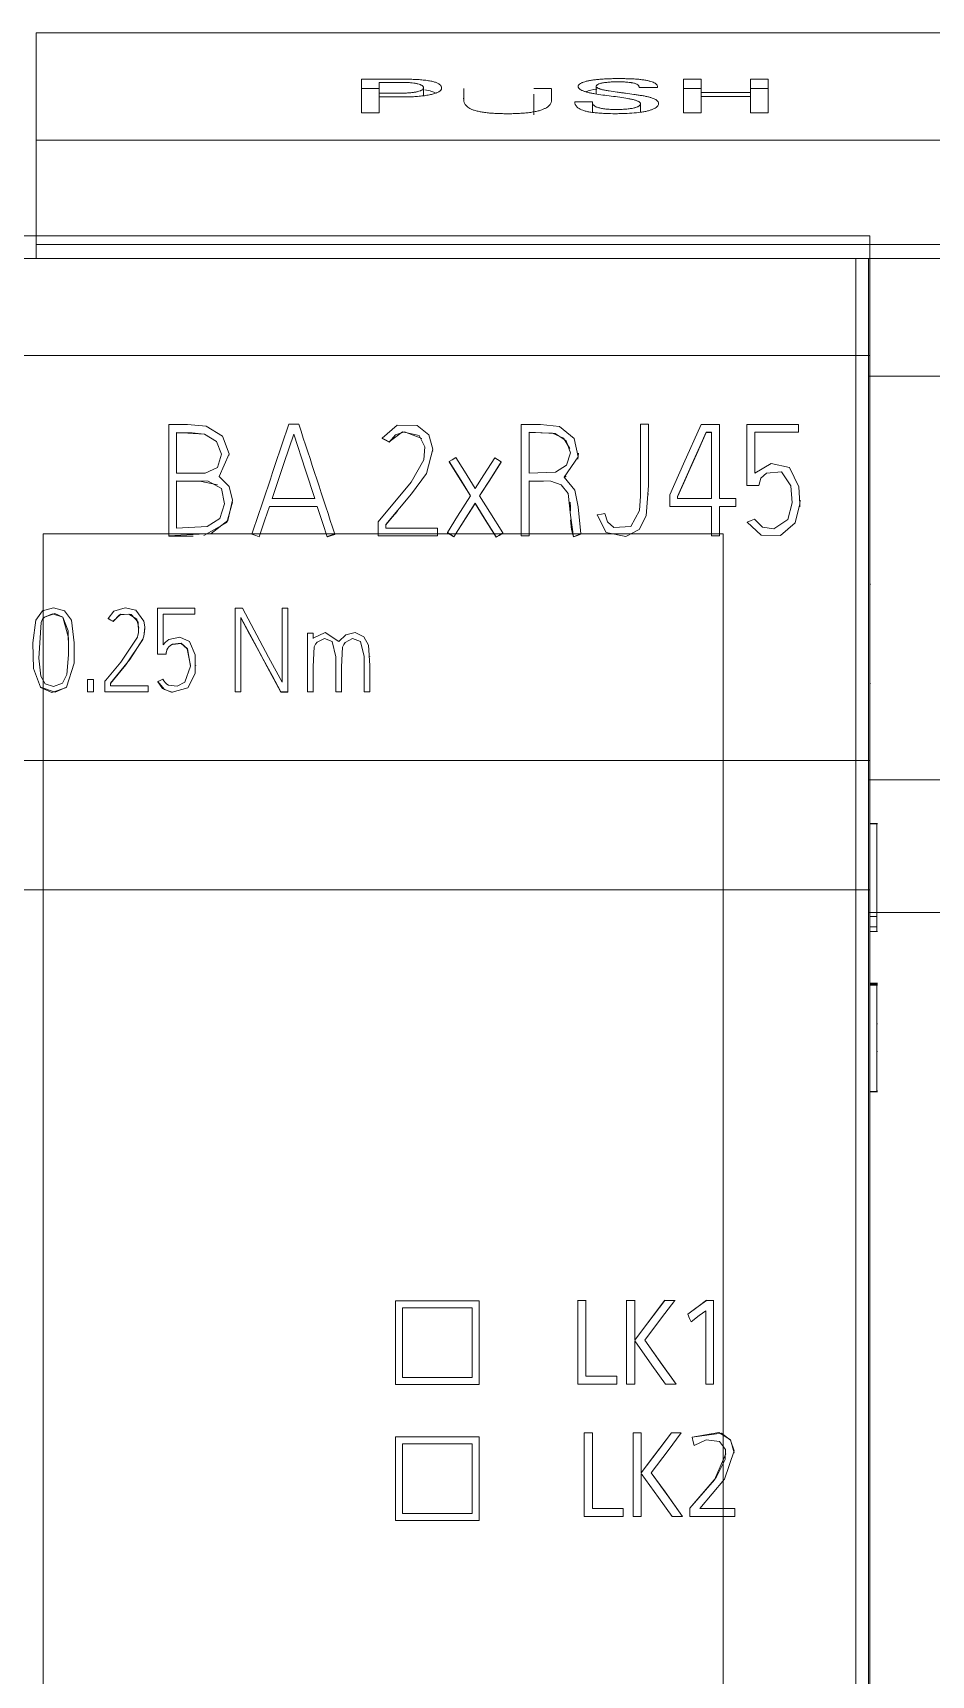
# Model space of a CAD drawing. Header units: millimetres. Extents: x 6750 to 121550, y -28210 to 66060.
# Drawn here: x 16064.93 to 16076.48, y 16175.89 to 16197.01 of the extents above; entities that cross this region are included whole.
import ezdxf

# ---------------------------------------------------------------- set-up
doc = ezdxf.new("R2010")
doc.units = ezdxf.units.MM
doc.layers.add('1', color=7, linetype='Continuous')

# ---------------------------------------------------------------- blocks, each defined once
blk = doc.blocks.new('5')
at = {"layer": '1', "color": 7, "linetype": 'Continuous', "lineweight": 13}
for p, q in [((40046.655, 18166.121), (40046.655, 18167.658)), ((40061.655, 18167.658), (40046.655, 18167.658)), ((40051.318, 18166.995), (40051.318, 18166.51)), ((40051.572, 18166.793), (40051.572, 18166.947)), ((40052.206, 18166.756), (40052.206, 18166.872)), ((40054.043, 18166.862), (40053.788, 18166.862)), ((40054.684, 18166.893), (40054.684, 18166.783)), ((40055.298, 18166.875), (40055.298, 18166.878)), ((40055.298, 18166.875), (40055.564, 18166.875)), ((40055.935, 18166.995), (40055.935, 18166.51)), ((40056.189, 18166.995), (40055.935, 18166.995)), ((40056.189, 18166.862), (40055.935, 18166.862)), ((40056.189, 18166.801), (40056.189, 18166.995)), ((40056.895, 18166.995), (40056.895, 18166.801)), ((40057.149, 18166.995), (40056.895, 18166.995)), ((40057.149, 18166.862), (40056.895, 18166.862)), ((40057.149, 18166.51), (40057.149, 18166.995)), ((40051.572, 18166.793), (40051.572, 18166.739)), ((40051.572, 18166.51), (40051.572, 18166.739)), ((40052.784, 18166.717), (40052.784, 18166.794)), ((40053.788, 18166.484), (40053.788, 18166.713)), ((40054.632, 18166.668), (40054.377, 18166.668)), ((40054.631, 18166.661), (40054.631, 18166.518)), ((40055.319, 18166.521), (40055.319, 18166.642)), ((40056.189, 18166.801), (40056.189, 18166.747)), ((40056.895, 18166.801), (40056.189, 18166.801)), ((40056.189, 18166.51), (40056.189, 18166.747)), ((40056.189, 18166.747), (40056.895, 18166.747)), ((40056.895, 18166.801), (40056.895, 18166.747)), ((40056.895, 18166.747), (40056.895, 18166.51)), ((40051.318, 18166.51), (40051.572, 18166.51)), ((40055.935, 18166.51), (40056.189, 18166.51)), ((40056.895, 18166.51), (40057.149, 18166.51)), ((40046.655, 18164.621), (40046.655, 18166.121)), ((40046.655, 18166.121), (40061.655, 18166.121)), ((40046.655, 18164.421), (40046.655, 18164.621)), ((40046.655, 18164.621), (40061.655, 18164.621)), ((40058.405, 18164.421), (40038.405, 18164.421)), ((40058.585, 18164.421), (40058.405, 18164.421)), ((40058.405, 18164.421), (40058.405, 18094.919)), ((40058.585, 18162.735), (40058.585, 18164.421)), ((40058.585, 18164.421), (40078.555, 18164.421)), ((40058.585, 18156.944), (40058.585, 18162.735)), ((40058.585, 18162.735), (40078.555, 18162.735)), ((40046.755, 18160.471), (40046.755, 18160.471)), ((40056.505, 18160.471), (40046.755, 18160.471)), ((40046.755, 18160.471), (40046.755, 18127.921)), ((40056.505, 18160.471), (40046.755, 18160.471)), ((40056.505, 18160.471), (40056.505, 18160.471)), ((40056.505, 18127.921), (40056.505, 18160.471)), ((40058.585, 18155.043), (40058.585, 18156.944)), ((40058.585, 18156.944), (40078.555, 18156.944)), ((40058.585, 18100.104), (40058.585, 18155.043)), ((40058.585, 18155.043), (40078.555, 18155.043))]:
    blk.add_line(p, q, dxfattribs=at)
for points, knots in [([(40051.572, 18166.739), (40051.629, 18166.739), (40051.686, 18166.739), (40051.771, 18166.739), (40051.799, 18166.739), (40051.842, 18166.739), (40051.856, 18166.739), (40051.884, 18166.739), (40051.898, 18166.739), (40051.927, 18166.739), (40051.941, 18166.739), (40051.969, 18166.74), (40051.997, 18166.74), (40052.026, 18166.741), (40052.054, 18166.742), (40052.068, 18166.743), (40052.109, 18166.746), (40052.136, 18166.748), (40052.176, 18166.752), (40052.188, 18166.754), (40052.214, 18166.757), (40052.226, 18166.758), (40052.263, 18166.764), (40052.285, 18166.768), (40052.317, 18166.775), (40052.327, 18166.777), (40052.346, 18166.783), (40052.356, 18166.785), (40052.381, 18166.793), (40052.396, 18166.799), (40052.415, 18166.808), (40052.42, 18166.811), (40052.431, 18166.818), (40052.435, 18166.821), (40052.448, 18166.83), (40052.454, 18166.837), (40052.46, 18166.847), (40052.462, 18166.85), (40052.465, 18166.856), (40052.465, 18166.86), (40052.467, 18166.869), (40052.466, 18166.876), (40052.463, 18166.889), (40052.46, 18166.895), (40052.451, 18166.907), (40052.446, 18166.914), (40052.434, 18166.923), (40052.43, 18166.926), (40052.42, 18166.932), (40052.415, 18166.934), (40052.397, 18166.943), (40052.382, 18166.948), (40052.358, 18166.956), (40052.349, 18166.958), (40052.33, 18166.963), (40052.32, 18166.965), (40052.288, 18166.971), (40052.265, 18166.975), (40052.216, 18166.981), (40052.19, 18166.984), (40052.137, 18166.988), (40052.109, 18166.99), (40052.053, 18166.992), (40052.025, 18166.993), (40051.94, 18166.995), (40051.884, 18166.995), (40051.799, 18166.995), (40051.771, 18166.995), (40051.714, 18166.995), (40051.686, 18166.995), (40051.601, 18166.995), (40051.544, 18166.995), (40051.431, 18166.995), (40051.374, 18166.995), (40051.318, 18166.995)], [0, 0, 0, 0, 0.0625, 0.0625, 0.09375, 0.09375, 0.109375, 0.109375, 0.125, 0.125, 0.140625, 0.140625, 0.15625, 0.171875, 0.171875, 0.1875, 0.1875, 0.21875, 0.21875, 0.234375, 0.234375, 0.25, 0.25, 0.28125, 0.28125, 0.296875, 0.296875, 0.3125, 0.3125, 0.34375, 0.34375, 0.359375, 0.359375, 0.375, 0.375, 0.40625, 0.40625, 0.421875, 0.421875, 0.4375, 0.4375, 0.46875, 0.46875, 0.5, 0.5, 0.53125, 0.53125, 0.546875, 0.546875, 0.5625, 0.5625, 0.59375, 0.59375, 0.609375, 0.609375, 0.625, 0.625, 0.65625, 0.65625, 0.6875, 0.6875, 0.71875, 0.71875, 0.75, 0.75, 0.8125, 0.8125, 0.84375, 0.84375, 0.875, 0.875, 0.9375, 0.9375, 1, 1, 1, 1]), ([(40051.572, 18166.862), (40051.563, 18166.862), (40051.478, 18166.862), (40051.394, 18166.862), (40051.318, 18166.862)], [0, 0, 0, 0, 0.107306, 1, 1, 1, 1]), ([(40051.572, 18166.947), (40051.608, 18166.947), (40051.66, 18166.947), (40051.713, 18166.947), (40051.749, 18166.947), (40051.766, 18166.947), (40051.802, 18166.947), (40051.819, 18166.947), (40051.855, 18166.947), (40051.872, 18166.947), (40051.907, 18166.948), (40051.925, 18166.948), (40051.952, 18166.947), (40051.96, 18166.947), (40051.978, 18166.946), (40051.986, 18166.946), (40052.003, 18166.945), (40052.012, 18166.944), (40052.028, 18166.943), (40052.036, 18166.942), (40052.06, 18166.94), (40052.074, 18166.937), (40052.095, 18166.934), (40052.102, 18166.933), (40052.114, 18166.93), (40052.12, 18166.929), (40052.138, 18166.924), (40052.148, 18166.921), (40052.162, 18166.916), (40052.166, 18166.914), (40052.173, 18166.911), (40052.177, 18166.909), (40052.186, 18166.904), (40052.191, 18166.9), (40052.197, 18166.894), (40052.199, 18166.892), (40052.201, 18166.888), (40052.205, 18166.882), (40052.207, 18166.872), (40052.205, 18166.864), (40052.202, 18166.856), (40052.199, 18166.852), (40052.191, 18166.844), (40052.187, 18166.841), (40052.177, 18166.835), (40052.173, 18166.833), (40052.165, 18166.829), (40052.161, 18166.827), (40052.147, 18166.822), (40052.137, 18166.819), (40052.118, 18166.814), (40052.112, 18166.813), (40052.099, 18166.81), (40052.085, 18166.808), (40052.07, 18166.806), (40052.055, 18166.803), (40052.047, 18166.802), (40052.023, 18166.8), (40052.007, 18166.798), (40051.982, 18166.796), (40051.973, 18166.796), (40051.956, 18166.795), (40051.947, 18166.795), (40051.921, 18166.794), (40051.904, 18166.793), (40051.851, 18166.793), (40051.817, 18166.793), (40051.747, 18166.793), (40051.712, 18166.793), (40051.642, 18166.793), (40051.607, 18166.793), (40051.572, 18166.793)], [0, 0, 0, 0, 0.0625, 0.09375, 0.09375, 0.125, 0.125, 0.15625, 0.15625, 0.1875, 0.1875, 0.21875, 0.21875, 0.234375, 0.234375, 0.25, 0.25, 0.265625, 0.265625, 0.28125, 0.28125, 0.3125, 0.3125, 0.328125, 0.328125, 0.34375, 0.34375, 0.375, 0.375, 0.390625, 0.390625, 0.40625, 0.40625, 0.4375, 0.4375, 0.453125, 0.453125, 0.46875, 0.5, 0.53125, 0.53125, 0.5625, 0.5625, 0.59375, 0.59375, 0.609375, 0.609375, 0.625, 0.625, 0.65625, 0.65625, 0.671875, 0.671875, 0.6875, 0.703125, 0.703125, 0.71875, 0.71875, 0.75, 0.75, 0.765625, 0.765625, 0.78125, 0.78125, 0.8125, 0.8125, 0.875, 0.875, 0.9375, 0.9375, 1, 1, 1, 1]), ([(40052.386, 18166.793), (40052.368, 18166.802), (40052.322, 18166.821), (40052.261, 18166.835), (40052.224, 18166.841)], [0, 0, 0, 0, 0.45179, 1, 1, 1, 1]), ([(40052.782, 18166.723), (40052.782, 18166.721), (40052.782, 18166.719), (40052.782, 18166.704), (40052.783, 18166.692), (40052.789, 18166.666), (40052.793, 18166.653), (40052.803, 18166.634), (40052.808, 18166.627), (40052.818, 18166.614), (40052.824, 18166.608), (40052.839, 18166.595), (40052.847, 18166.589), (40052.867, 18166.577), (40052.878, 18166.571), (40052.904, 18166.559), (40052.919, 18166.553), (40052.943, 18166.546), (40052.952, 18166.543), (40052.969, 18166.538), (40052.979, 18166.536), (40053.008, 18166.529), (40053.028, 18166.525), (40053.061, 18166.52), (40053.072, 18166.519), (40053.095, 18166.516), (40053.107, 18166.514), (40053.142, 18166.51), (40053.166, 18166.508), (40053.215, 18166.505), (40053.239, 18166.503), (40053.277, 18166.502), (40053.289, 18166.501), (40053.314, 18166.5), (40053.327, 18166.5), (40053.365, 18166.499), (40053.415, 18166.499), (40053.465, 18166.499), (40053.515, 18166.501), (40053.539, 18166.502), (40053.577, 18166.503), (40053.589, 18166.504), (40053.614, 18166.505), (40053.626, 18166.506), (40053.663, 18166.509), (40053.686, 18166.511), (40053.733, 18166.516), (40053.755, 18166.52), (40053.798, 18166.527), (40053.818, 18166.531), (40053.856, 18166.54), (40053.873, 18166.545), (40053.897, 18166.553), (40053.905, 18166.556), (40053.919, 18166.561), (40053.94, 18166.57), (40053.958, 18166.579), (40053.973, 18166.588), (40053.978, 18166.591), (40053.987, 18166.597), (40053.991, 18166.601), (40054.01, 18166.616), (40054.02, 18166.629), (40054.034, 18166.655), (40054.037, 18166.668), (40054.042, 18166.693), (40054.043, 18166.706), (40054.043, 18166.725), (40054.043, 18166.731), (40054.042, 18166.743), (40054.042, 18166.762), (40054.042, 18166.78), (40054.043, 18166.814), (40054.043, 18166.836), (40054.043, 18166.858)], [0, 0, 0, 0, 0.00789, 0.00789, 0.057825, 0.057825, 0.10776, 0.10776, 0.132727, 0.132727, 0.157695, 0.157695, 0.182663, 0.182663, 0.20763, 0.20763, 0.232598, 0.232598, 0.245081, 0.245081, 0.257565, 0.257565, 0.282533, 0.282533, 0.295016, 0.295016, 0.3075, 0.3075, 0.332468, 0.332468, 0.357435, 0.357435, 0.369919, 0.369919, 0.382403, 0.382403, 0.40737, 0.432338, 0.432338, 0.457306, 0.457306, 0.469789, 0.469789, 0.482273, 0.482273, 0.507241, 0.507241, 0.532208, 0.532208, 0.557176, 0.557176, 0.582143, 0.582143, 0.594627, 0.594627, 0.607111, 0.632078, 0.632078, 0.644562, 0.644562, 0.657046, 0.657046, 0.706981, 0.706981, 0.756916, 0.756916, 0.806851, 0.806851, 0.831819, 0.831819, 0.856786, 0.906721, 0.906721, 1, 1, 1, 1]), ([(40052.784, 18166.862), (40052.784, 18166.821), (40052.784, 18166.762), (40052.784, 18166.702), (40052.784, 18166.684)], [0, 0, 0, 0, 0.683112, 1, 1, 1, 1]), ([(40054.377, 18166.668), (40054.376, 18166.656), (40054.378, 18166.644), (40054.386, 18166.627), (40054.389, 18166.621), (40054.396, 18166.609), (40054.401, 18166.603), (40054.409, 18166.594), (40054.412, 18166.591), (40054.419, 18166.586), (40054.423, 18166.583), (40054.435, 18166.574), (40054.444, 18166.569), (40054.466, 18166.558), (40054.479, 18166.553), (40054.506, 18166.543), (40054.521, 18166.538), (40054.547, 18166.532), (40054.555, 18166.53), (40054.573, 18166.526), (40054.583, 18166.524), (40054.612, 18166.519), (40054.633, 18166.517), (40054.664, 18166.513), (40054.675, 18166.512), (40054.696, 18166.51), (40054.707, 18166.509), (40054.741, 18166.506), (40054.763, 18166.505), (40054.83, 18166.501), (40054.875, 18166.5), (40054.944, 18166.499), (40054.967, 18166.499), (40055.013, 18166.5), (40055.035, 18166.5), (40055.104, 18166.502), (40055.149, 18166.504), (40055.238, 18166.51), (40055.281, 18166.514), (40055.342, 18166.523), (40055.362, 18166.526), (40055.399, 18166.533), (40055.416, 18166.537), (40055.449, 18166.546), (40055.464, 18166.551), (40055.491, 18166.561), (40055.503, 18166.566), (40055.525, 18166.577), (40055.534, 18166.582), (40055.546, 18166.591), (40055.549, 18166.594), (40055.556, 18166.599), (40055.559, 18166.602), (40055.566, 18166.611), (40055.57, 18166.617), (40055.575, 18166.629), (40055.577, 18166.635), (40055.578, 18166.644), (40055.578, 18166.647), (40055.578, 18166.652), (40055.577, 18166.655), (40055.575, 18166.664), (40055.572, 18166.67), (40055.562, 18166.681), (40055.556, 18166.687), (40055.541, 18166.698), (40055.532, 18166.703), (40055.511, 18166.713), (40055.5, 18166.718), (40055.481, 18166.725), (40055.474, 18166.727), (40055.46, 18166.732), (40055.453, 18166.734), (40055.43, 18166.741), (40055.414, 18166.744), (40055.379, 18166.752), (40055.361, 18166.755), (40055.323, 18166.761), (40055.303, 18166.764), (40055.264, 18166.77), (40055.244, 18166.773), (40055.185, 18166.781), (40055.125, 18166.79), (40055.065, 18166.798), (40055.025, 18166.803), (40055.005, 18166.806), (40054.945, 18166.814), (40054.906, 18166.819), (40054.849, 18166.828), (40054.831, 18166.832), (40054.796, 18166.838), (40054.779, 18166.842), (40054.756, 18166.848), (40054.749, 18166.85), (40054.735, 18166.854), (40054.729, 18166.857), (40054.718, 18166.861), (40054.712, 18166.864), (40054.703, 18166.868), (40054.7, 18166.871), (40054.69, 18166.879), (40054.686, 18166.884), (40054.684, 18166.891), (40054.684, 18166.894), (40054.685, 18166.899), (40054.686, 18166.902), (40054.69, 18166.907), (40054.692, 18166.909), (40054.698, 18166.914), (40054.702, 18166.917), (40054.714, 18166.924), (40054.725, 18166.928), (40054.753, 18166.937), (40054.77, 18166.94), (40054.797, 18166.945), (40054.807, 18166.946), (40054.828, 18166.948), (40054.838, 18166.95), (40054.86, 18166.951), (40054.871, 18166.952), (40054.893, 18166.954), (40054.904, 18166.954), (40054.938, 18166.955), (40054.961, 18166.956), (40054.996, 18166.956), (40055.007, 18166.956), (40055.031, 18166.956), (40055.042, 18166.955), (40055.076, 18166.954), (40055.099, 18166.954), (40055.132, 18166.951), (40055.143, 18166.95), (40055.164, 18166.948), (40055.173, 18166.947), (40055.188, 18166.944), (40055.193, 18166.944), (40055.202, 18166.942), (40055.206, 18166.941), (40055.219, 18166.939), (40055.227, 18166.937), (40055.241, 18166.933), (40055.247, 18166.931), (40055.258, 18166.926), (40055.263, 18166.924), (40055.275, 18166.917), (40055.281, 18166.912), (40055.291, 18166.901), (40055.294, 18166.896), (40055.298, 18166.886), (40055.299, 18166.881), (40055.298, 18166.875)], [0, 0, 0, 0, 0.03125, 0.03125, 0.046875, 0.046875, 0.0625, 0.0625, 0.070313, 0.070313, 0.078125, 0.078125, 0.09375, 0.09375, 0.109375, 0.109375, 0.125, 0.125, 0.132813, 0.132813, 0.140625, 0.140625, 0.15625, 0.15625, 0.164063, 0.164063, 0.171875, 0.171875, 0.1875, 0.1875, 0.21875, 0.21875, 0.234375, 0.234375, 0.25, 0.25, 0.28125, 0.28125, 0.3125, 0.3125, 0.328125, 0.328125, 0.34375, 0.34375, 0.359375, 0.359375, 0.375, 0.375, 0.390625, 0.390625, 0.398437, 0.398437, 0.40625, 0.40625, 0.421875, 0.421875, 0.4375, 0.4375, 0.445312, 0.445312, 0.453125, 0.453125, 0.46875, 0.46875, 0.484375, 0.484375, 0.5, 0.5, 0.515625, 0.515625, 0.523438, 0.523438, 0.53125, 0.53125, 0.546875, 0.546875, 0.5625, 0.5625, 0.578125, 0.578125, 0.59375, 0.59375, 0.625, 0.640625, 0.640625, 0.65625, 0.65625, 0.6875, 0.6875, 0.703125, 0.703125, 0.71875, 0.71875, 0.726563, 0.726563, 0.734375, 0.734375, 0.742188, 0.742188, 0.75, 0.75, 0.765625, 0.765625, 0.773438, 0.773438, 0.78125, 0.78125, 0.789063, 0.789063, 0.796875, 0.796875, 0.8125, 0.8125, 0.828125, 0.828125, 0.835938, 0.835938, 0.84375, 0.84375, 0.851563, 0.851563, 0.859375, 0.859375, 0.875, 0.875, 0.882813, 0.882813, 0.890625, 0.890625, 0.90625, 0.90625, 0.914063, 0.914063, 0.921875, 0.921875, 0.925781, 0.925781, 0.929688, 0.929688, 0.9375, 0.9375, 0.945313, 0.945313, 0.953125, 0.953125, 0.96875, 0.96875, 0.984375, 0.984375, 1, 1, 1, 1]), ([(40055.564, 18166.875), (40055.565, 18166.886), (40055.562, 18166.896), (40055.553, 18166.911), (40055.549, 18166.916), (40055.539, 18166.926), (40055.533, 18166.931), (40055.519, 18166.941), (40055.51, 18166.945), (40055.49, 18166.954), (40055.478, 18166.958), (40055.458, 18166.964), (40055.45, 18166.966), (40055.435, 18166.97), (40055.427, 18166.972), (40055.403, 18166.977), (40055.386, 18166.98), (40055.357, 18166.985), (40055.348, 18166.986), (40055.328, 18166.988), (40055.318, 18166.99), (40055.287, 18166.993), (40055.266, 18166.995), (40055.222, 18166.998), (40055.199, 18166.999), (40055.154, 18167.001), (40055.131, 18167.001), (40055.086, 18167.002), (40055.063, 18167.003), (40055.017, 18167.003), (40054.994, 18167.003), (40054.959, 18167.003), (40054.948, 18167.003), (40054.925, 18167.002), (40054.891, 18167.001), (40054.857, 18167), (40054.812, 18166.998), (40054.79, 18166.997), (40054.747, 18166.994), (40054.725, 18166.992), (40054.684, 18166.988), (40054.664, 18166.985), (40054.625, 18166.98), (40054.607, 18166.977), (40054.571, 18166.971), (40054.555, 18166.967), (40054.525, 18166.96), (40054.506, 18166.954), (40054.489, 18166.947), (40054.478, 18166.943), (40054.473, 18166.941), (40054.46, 18166.934), (40054.452, 18166.929), (40054.439, 18166.919), (40054.434, 18166.914), (40054.428, 18166.907), (40054.427, 18166.904), (40054.424, 18166.899), (40054.423, 18166.896), (40054.421, 18166.884), (40054.424, 18166.873), (40054.438, 18166.858), (40054.444, 18166.853), (40054.459, 18166.843), (40054.468, 18166.838), (40054.484, 18166.831), (40054.489, 18166.828), (40054.501, 18166.824), (40054.507, 18166.821), (40054.527, 18166.815), (40054.542, 18166.81), (40054.573, 18166.802), (40054.59, 18166.799), (40054.616, 18166.793), (40054.625, 18166.791), (40054.643, 18166.788), (40054.689, 18166.78), (40054.737, 18166.772), (40054.857, 18166.756), (40054.941, 18166.747), (40055.06, 18166.73), (40055.099, 18166.724), (40055.154, 18166.714), (40055.172, 18166.71), (40055.206, 18166.703), (40055.222, 18166.699), (40055.251, 18166.69), (40055.265, 18166.686), (40055.283, 18166.678), (40055.289, 18166.676), (40055.298, 18166.67), (40055.302, 18166.668), (40055.309, 18166.662), (40055.312, 18166.659), (40055.316, 18166.653), (40055.317, 18166.65), (40055.319, 18166.641), (40055.318, 18166.636), (40055.312, 18166.624), (40055.306, 18166.618), (40055.295, 18166.609), (40055.291, 18166.606), (40055.281, 18166.601), (40055.276, 18166.598), (40055.264, 18166.593), (40055.258, 18166.591), (40055.247, 18166.587), (40055.243, 18166.586), (40055.235, 18166.584), (40055.231, 18166.582), (40055.21, 18166.577), (40055.191, 18166.574), (40055.161, 18166.57), (40055.15, 18166.568), (40055.128, 18166.566), (40055.118, 18166.565), (40055.085, 18166.563), (40055.062, 18166.561), (40055.028, 18166.56), (40055.017, 18166.559), (40054.994, 18166.559), (40054.983, 18166.559), (40054.948, 18166.559), (40054.926, 18166.559), (40054.892, 18166.56), (40054.88, 18166.561), (40054.858, 18166.563), (40054.847, 18166.563), (40054.815, 18166.567), (40054.794, 18166.569), (40054.755, 18166.576), (40054.737, 18166.58), (40054.713, 18166.586), (40054.705, 18166.588), (40054.691, 18166.593), (40054.684, 18166.596), (40054.667, 18166.604), (40054.658, 18166.609), (40054.648, 18166.618), (40054.645, 18166.621), (40054.64, 18166.626), (40054.639, 18166.629), (40054.634, 18166.638), (40054.633, 18166.644), (40054.631, 18166.656), (40054.631, 18166.662), (40054.632, 18166.668)], [0, 0, 0, 0, 0.03125, 0.03125, 0.046875, 0.046875, 0.0625, 0.0625, 0.078125, 0.078125, 0.09375, 0.09375, 0.101563, 0.101563, 0.109375, 0.109375, 0.125, 0.125, 0.132813, 0.132813, 0.140625, 0.140625, 0.15625, 0.15625, 0.171875, 0.171875, 0.1875, 0.1875, 0.203125, 0.203125, 0.21875, 0.21875, 0.226563, 0.226563, 0.234375, 0.25, 0.25, 0.265625, 0.265625, 0.28125, 0.28125, 0.296875, 0.296875, 0.3125, 0.3125, 0.328125, 0.328125, 0.34375, 0.351563, 0.351563, 0.359375, 0.359375, 0.375, 0.375, 0.390625, 0.390625, 0.398438, 0.398438, 0.40625, 0.40625, 0.4375, 0.4375, 0.453125, 0.453125, 0.46875, 0.46875, 0.476563, 0.476563, 0.484375, 0.484375, 0.5, 0.5, 0.515625, 0.515625, 0.523438, 0.523438, 0.53125, 0.5625, 0.5625, 0.625, 0.625, 0.65625, 0.65625, 0.671875, 0.671875, 0.6875, 0.6875, 0.703125, 0.703125, 0.710938, 0.710938, 0.71875, 0.71875, 0.726563, 0.726563, 0.734375, 0.734375, 0.75, 0.75, 0.765625, 0.765625, 0.773438, 0.773438, 0.78125, 0.78125, 0.789063, 0.789063, 0.792969, 0.792969, 0.796875, 0.796875, 0.8125, 0.8125, 0.820313, 0.820313, 0.828125, 0.828125, 0.84375, 0.84375, 0.851563, 0.851563, 0.859375, 0.859375, 0.875, 0.875, 0.882813, 0.882813, 0.890625, 0.890625, 0.90625, 0.90625, 0.921875, 0.921875, 0.929688, 0.929688, 0.9375, 0.9375, 0.953125, 0.953125, 0.960938, 0.960938, 0.96875, 0.96875, 0.984375, 0.984375, 1, 1, 1, 1]), ([(40053.788, 18166.777), (40053.788, 18166.772), (40053.788, 18166.768), (40053.788, 18166.753), (40053.788, 18166.742), (40053.788, 18166.726), (40053.788, 18166.72), (40053.788, 18166.714)], [0, 0, 0, 0, 0.222775, 0.222775, 0.72004, 0.72004, 1, 1, 1, 1])]:
    blk.add_open_spline(points, degree=3, knots=knots, dxfattribs=at)
blk.add_open_spline([(40054.693, 18166.853), (40054.632, 18166.843), (40054.576, 18166.831), (40054.534, 18166.814)], degree=3, dxfattribs=at)
blk = doc.blocks.new('6')
at = {"layer": '1', "color": 7, "linetype": 'Continuous', "lineweight": 13}
for p, q in [((40010.309, 18172.481), (39990.309, 18172.481)), ((40010.309, 18172.481), (40010.309, 18170.765)), ((40010.309, 18170.765), (39990.309, 18170.765)), ((40010.309, 18170.765), (40010.309, 18164.953)), ((40000.257, 18168.175), (40000.257, 18169.772)), ((40000.37, 18169.659), (40000.37, 18169.073)), ((40002.121, 18169.776), (40001.979, 18169.776)), ((40005.31, 18168.175), (40005.31, 18169.774)), ((40005.423, 18169.661), (40005.423, 18169.076)), ((40007.023, 18169.779), (40007.136, 18169.779)), ((40007.136, 18169.779), (40007.136, 18169.775)), ((40008.153, 18169.774), (40007.889, 18169.774)), ((40007.962, 18169.663), (40008.04, 18169.663)), ((40007.962, 18169.663), (40007.962, 18169.659)), ((40008.04, 18169.659), (40007.962, 18169.659)), ((40008.04, 18169.663), (40008.04, 18168.71)), ((40008.153, 18168.71), (40008.153, 18169.774)), ((40008.548, 18168.896), (40008.548, 18169.774)), ((40008.548, 18169.774), (40009.287, 18169.774)), ((40008.659, 18169.663), (40008.659, 18169.073)), ((40009.287, 18169.663), (40008.659, 18169.663)), ((40009.287, 18169.774), (40009.287, 18169.663)), ((40003.319, 18169.577), (40003.319, 18169.573)), ((40003.419, 18169.526), (40003.419, 18169.522)), ((40001.125, 18169.334), (40001.125, 18169.338)), ((40004.045, 18169.392), (40004.045, 18169.396)), ((40004.278, 18169.242), (40004.278, 18169.238)), ((40005.024, 18169.238), (40005.024, 18169.234)), ((40006.131, 18169.356), (40006.131, 18169.36)), ((40007.136, 18169.164), (40007.136, 18169.168)), ((40000.37, 18168.963), (40000.37, 18168.286)), ((40005.423, 18168.963), (40005.423, 18168.175)), ((40002.35, 18168.71), (40001.739, 18168.71)), ((40007.137, 18168.775), (40007.137, 18168.779)), ((40007.44, 18168.763), (40007.44, 18168.599)), ((40007.551, 18168.71), (40007.551, 18168.739)), ((40008.04, 18168.71), (40007.551, 18168.71)), ((40008.388, 18168.71), (40008.153, 18168.71)), ((40008.388, 18168.599), (40008.388, 18168.71)), ((40008.716, 18168.896), (40008.548, 18168.896)), ((40001.169, 18168.66), (40001.169, 18168.664)), ((40001.702, 18168.597), (40002.387, 18168.597)), ((40004.649, 18168.646), (40004.649, 18168.642)), ((40006.129, 18168.528), (40006.129, 18168.532)), ((40006.4, 18168.479), (40006.4, 18168.475)), ((40007.44, 18168.599), (40008.04, 18168.599)), ((40008.04, 18168.599), (40008.04, 18168.175)), ((40008.153, 18168.599), (40008.388, 18168.599)), ((40008.153, 18168.175), (40008.153, 18168.599)), ((40009.309, 18168.685), (40009.309, 18168.689)), ((40003.26, 18168.175), (40003.26, 18168.379)), ((40003.371, 18168.34), (40003.371, 18168.286)), ((40003.371, 18168.286), (40004.112, 18168.286)), ((40004.112, 18168.286), (40004.112, 18168.175)), ((40004.252, 18168.224), (40004.252, 18168.22)), ((40006.016, 18168.408), (40006.016, 18168.404)), ((40008.552, 18168.371), (40008.552, 18168.367)), ((40000.257, 18168.175), (40000.257, 18168.172)), ((40002.529, 18168.164), (40002.529, 18168.161)), ((40002.638, 18168.2), (40002.638, 18168.196)), ((40004.112, 18168.175), (40003.26, 18168.175)), ((40004.347, 18168.164), (40004.347, 18168.161)), ((40004.951, 18168.16), (40004.951, 18168.156)), ((40005.046, 18168.218), (40005.046, 18168.214)), ((40005.423, 18168.175), (40005.31, 18168.175)), ((40006.06, 18168.164), (40006.06, 18168.161)), ((40006.164, 18168.204), (40006.164, 18168.2)), ((40008.04, 18168.175), (40008.153, 18168.175)), ((40010.321, 18167.483), (40010.309, 18167.483)), ((40010.321, 18167.478), (40010.309, 18167.478)), ((40000.096, 18167.138), (40000.096, 18166.48)), ((40000.631, 18167.138), (40000.096, 18167.138)), ((40000.176, 18166.613), (40000.176, 18167.055)), ((40000.176, 18167.055), (40000.631, 18167.055)), ((40000.631, 18167.055), (40000.631, 18167.138)), ((40001.315, 18167.138), (40001.21, 18167.138)), ((40001.21, 18167.138), (40001.21, 18165.94)), ((40001.965, 18167.138), (40001.883, 18167.138)), ((40001.883, 18167.138), (40001.883, 18166.078)), ((40001.965, 18165.94), (40001.965, 18167.138)), ((39998.426, 18166.932), (39998.426, 18166.929)), ((39998.475, 18167.012), (39998.475, 18167.008)), ((39998.738, 18167.012), (39998.738, 18167.008)), ((39999.387, 18166.991), (39999.387, 18166.987)), ((39999.459, 18166.953), (39999.459, 18166.949)), ((39999.913, 18166.852), (39999.913, 18166.856)), ((40001.291, 18165.94), (40001.291, 18167.004)), ((39999.885, 18166.695), (39999.885, 18166.691)), ((39999.905, 18166.771), (39999.905, 18166.767)), ((40000.257, 18166.583), (40000.257, 18166.579)), ((40000.311, 18166.623), (40000.311, 18166.619)), ((40002.328, 18166.78), (40002.246, 18166.78)), ((40002.246, 18166.78), (40002.246, 18165.94)), ((40002.328, 18166.78), (40002.328, 18166.776)), ((40002.344, 18166.583), (40002.344, 18166.579)), ((40002.384, 18166.65), (40002.384, 18166.646)), ((40002.749, 18166.578), (40002.749, 18166.575)), ((40002.789, 18166.648), (40002.789, 18166.644)), ((39998.902, 18166.543), (39998.902, 18166.547)), ((40000.096, 18166.48), (40000.218, 18166.48)), ((40000.218, 18166.48), (40000.218, 18166.477)), ((40000.225, 18166.517), (40000.225, 18166.513)), ((40000.231, 18166.541), (40000.231, 18166.537)), ((39999.176, 18166.115), (39999.094, 18166.115)), ((39999.094, 18166.115), (39999.094, 18165.94)), ((39999.176, 18165.94), (39999.176, 18166.115)), ((40000.647, 18166.315), (40000.647, 18166.319)), ((39998.418, 18166.005), (39998.418, 18166.001)), ((39999.094, 18165.94), (39999.176, 18165.94)), ((39999.343, 18166.093), (39999.343, 18165.94)), ((39999.343, 18165.94), (39999.961, 18165.94)), ((39999.423, 18166.023), (39999.423, 18166.063)), ((39999.961, 18166.023), (39999.423, 18166.023)), ((39999.961, 18165.94), (39999.961, 18166.023)), ((40000.099, 18166.087), (40000.099, 18166.083)), ((40001.21, 18165.94), (40001.291, 18165.94)), ((40001.864, 18165.94), (40001.864, 18165.936)), ((40001.864, 18165.94), (40001.965, 18165.94)), ((40001.965, 18165.936), (40001.864, 18165.936)), ((40001.965, 18165.94), (40001.965, 18165.936)), ((40002.246, 18165.94), (40002.328, 18165.94)), ((40002.328, 18165.94), (40002.328, 18165.936)), ((40002.651, 18165.94), (40002.734, 18165.94)), ((40002.734, 18165.94), (40002.734, 18165.936)), ((40003.057, 18165.94), (40003.139, 18165.94)), ((40010.309, 18166.058), (40010.321, 18166.058)), ((40010.309, 18166.056), (40010.321, 18166.056)), ((40010.309, 18164.953), (39990.309, 18164.953)), ((40010.309, 18164.953), (40010.309, 18163.098)), ((40010.421, 18164.05), (40010.309, 18164.05)), ((40010.421, 18164.049), (40010.309, 18164.049)), ((40010.421, 18164.044), (40010.309, 18164.044)), ((40010.309, 18163.098), (39990.309, 18163.098)), ((40010.309, 18163.098), (40010.309, 18107.836)), ((40010.409, 18162.718), (40010.309, 18162.718)), ((40010.409, 18162.567), (40010.409, 18162.718)), ((40010.409, 18162.567), (40010.309, 18162.567)), ((40010.309, 18162.5), (40010.421, 18162.5)), ((40010.421, 18161.76), (40010.309, 18161.76)), ((40010.421, 18161.757), (40010.309, 18161.757)), ((40010.421, 18161.755), (40010.309, 18161.755)), ((40010.421, 18161.755), (40010.309, 18161.755)), ((40010.421, 18161.752), (40010.309, 18161.752)), ((40010.421, 18161.751), (40010.309, 18161.751)), ((40010.421, 18161.75), (40010.309, 18161.75)), ((40010.421, 18161.747), (40010.309, 18161.747)), ((40010.421, 18161.746), (40010.309, 18161.746)), ((40010.421, 18161.731), (40010.309, 18161.731)), ((40010.421, 18161.177), (40010.409, 18161.177)), ((40010.409, 18160.78), (40010.421, 18160.78)), ((40010.409, 18160.216), (40010.421, 18160.216)), ((40010.409, 18160.208), (40010.309, 18160.208)), ((40010.309, 18160.202), (40010.421, 18160.202)), ((40010.409, 18160.211), (40010.421, 18160.211)), ((40003.509, 18156.003), (40003.509, 18157.203)), ((40003.509, 18157.203), (40004.709, 18157.203)), ((40004.709, 18157.203), (40004.709, 18156.003)), ((40006.121, 18157.21), (40006.121, 18157.211)), ((40006.121, 18157.21), (40006.121, 18156.01)), ((40006.239, 18157.21), (40006.121, 18157.21)), ((40006.239, 18157.21), (40006.239, 18157.211)), ((40006.239, 18156.125), (40006.239, 18157.21)), ((40006.82, 18157.21), (40006.82, 18157.211)), ((40006.938, 18157.21), (40006.82, 18157.21)), ((40006.82, 18157.21), (40006.82, 18156.01)), ((40006.938, 18157.21), (40006.938, 18157.211)), ((40006.938, 18156.637), (40006.938, 18157.21)), ((40007.371, 18157.21), (40007.371, 18157.211)), ((40007.512, 18157.21), (40007.371, 18157.21)), ((40007.512, 18157.21), (40007.512, 18157.211)), ((40007.967, 18157.21), (40007.967, 18157.211)), ((40008.07, 18157.21), (40007.967, 18157.21)), ((40008.07, 18157.21), (40008.07, 18157.211)), ((40008.07, 18156.01), (40008.07, 18157.21)), ((40004.609, 18157.103), (40003.609, 18157.103)), ((40003.609, 18157.103), (40003.609, 18156.103)), ((40004.609, 18156.103), (40004.609, 18157.103)), ((40007.698, 18157.01), (40007.698, 18157.01)), ((40007.956, 18157.06), (40007.956, 18156.01)), ((40006.938, 18156.01), (40006.938, 18156.629)), ((40004.709, 18156.003), (40003.509, 18156.003)), ((40003.609, 18156.103), (40004.609, 18156.103)), ((40006.121, 18156.01), (40006.681, 18156.01)), ((40006.681, 18156.125), (40006.239, 18156.125)), ((40006.681, 18156.125), (40006.681, 18156.125)), ((40006.681, 18156.01), (40006.681, 18156.125)), ((40006.82, 18156.01), (40006.938, 18156.01)), ((40007.379, 18156.01), (40007.531, 18156.01)), ((40007.531, 18156.01), (40007.531, 18156.01)), ((40007.956, 18156.01), (40008.07, 18156.01)), ((40006.216, 18155.31), (40006.216, 18155.31)), ((40006.334, 18155.31), (40006.216, 18155.31)), ((40006.216, 18155.31), (40006.216, 18154.11)), ((40006.334, 18155.31), (40006.334, 18155.31)), ((40006.334, 18154.225), (40006.334, 18155.31)), ((40006.915, 18155.31), (40006.915, 18155.31)), ((40007.033, 18155.31), (40006.915, 18155.31)), ((40006.915, 18155.31), (40006.915, 18154.11)), ((40007.033, 18155.31), (40007.033, 18155.31)), ((40007.033, 18154.737), (40007.033, 18155.31)), ((40007.465, 18155.31), (40007.465, 18155.31)), ((40007.606, 18155.31), (40007.465, 18155.31)), ((40007.606, 18155.31), (40007.606, 18155.31)), ((40003.509, 18154.053), (40003.509, 18155.253)), ((40003.509, 18155.253), (40004.709, 18155.253)), ((40003.609, 18155.153), (40003.609, 18154.153)), ((40004.609, 18155.153), (40003.609, 18155.153)), ((40004.609, 18154.153), (40004.609, 18155.153)), ((40004.709, 18155.253), (40004.709, 18154.053)), ((40007.76, 18155.246), (40007.76, 18155.246)), ((40008.366, 18155.02), (40008.366, 18155.02)), ((40007.033, 18154.11), (40007.033, 18154.729)), ((40003.609, 18154.153), (40004.609, 18154.153)), ((40006.216, 18154.11), (40006.775, 18154.11)), ((40006.775, 18154.225), (40006.334, 18154.225)), ((40006.775, 18154.225), (40006.775, 18154.225)), ((40006.775, 18154.11), (40006.775, 18154.225)), ((40006.915, 18154.11), (40007.033, 18154.11)), ((40007.474, 18154.11), (40007.626, 18154.11)), ((40007.626, 18154.11), (40007.626, 18154.11)), ((40007.731, 18154.231), (40007.731, 18154.11)), ((40007.731, 18154.231), (40007.731, 18154.231)), ((40007.731, 18154.11), (40008.375, 18154.11)), ((40007.873, 18154.225), (40008.375, 18154.225)), ((40008.375, 18154.11), (40008.375, 18154.225)), ((40008.375, 18154.225), (40008.375, 18154.225)), ((40004.709, 18154.053), (40003.509, 18154.053))]:
    blk.add_line(p, q, dxfattribs=at)
for points in [[(40000.257, 18169.772), (40000.526, 18169.772), (40000.794, 18169.748), (40001.028, 18169.605), (40001.125, 18169.351), (40000.978, 18169.027)], [(40000.37, 18169.073), (40000.777, 18169.074), (40000.955, 18169.157), (40001.012, 18169.346), (40000.941, 18169.531), (40000.771, 18169.636), (40000.37, 18169.659)], [(40000.37, 18169.655), (40000.592, 18169.655), (40000.765, 18169.634)], [(40003.26, 18168.379), (40003.733, 18168.945), (40003.914, 18169.266), (40003.929, 18169.451), (40003.847, 18169.614), (40003.611, 18169.669), (40003.419, 18169.526)], [(40003.319, 18169.577), (40003.531, 18169.765), (40003.817, 18169.757), (40003.986, 18169.626), (40004.045, 18169.419), (40003.953, 18169.071), (40003.739, 18168.777), (40003.371, 18168.34)], [(40003.419, 18169.522), (40003.508, 18169.625), (40003.638, 18169.668), (40003.885, 18169.571)], [(40005.31, 18169.774), (40005.587, 18169.774), (40005.861, 18169.744), (40006.071, 18169.574), (40006.128, 18169.308), (40005.925, 18169.018)], [(40005.423, 18169.076), (40005.803, 18169.088), (40005.961, 18169.188), (40006.018, 18169.365), (40005.955, 18169.541), (40005.799, 18169.644), (40005.423, 18169.661)], [(40005.423, 18169.657), (40005.762, 18169.65), (40005.917, 18169.576), (40006.008, 18169.431)], [(40007.136, 18169.779), (40007.136, 18168.898), (40007.105, 18168.461), (40007.004, 18168.267), (40006.812, 18168.169), (40006.531, 18168.224), (40006.4, 18168.479)], [(40006.511, 18168.497), (40006.547, 18168.378), (40006.637, 18168.294), (40006.882, 18168.311), (40007.008, 18168.538), (40007.023, 18168.745), (40007.023, 18169.116), (40007.023, 18169.779)], [(40007.889, 18169.774), (40007.638, 18169.208), (40007.44, 18168.763)], [(40007.551, 18168.739), (40007.692, 18169.053), (40007.783, 18169.256), (40007.872, 18169.459), (40007.962, 18169.663)], [(40007.962, 18169.659), (40007.824, 18169.344), (40007.733, 18169.141), (40007.643, 18168.938), (40007.551, 18168.735)], [(40001.739, 18168.71), (40001.914, 18169.228), (40002.05, 18169.634)], [(40002.05, 18169.634), (40002.218, 18169.117), (40002.35, 18168.71)], [(40003.419, 18169.526), (40003.363, 18169.554), (40003.319, 18169.577)], [(40003.319, 18169.573), (40003.375, 18169.544), (40003.419, 18169.522)], [(40004.374, 18169.302), (40004.32, 18169.268), (40004.278, 18169.242)], [(40004.278, 18169.242), (40004.45, 18168.968), (40004.584, 18168.752)], [(40004.584, 18168.748), (40004.413, 18169.022), (40004.278, 18169.238)], [(40004.651, 18168.856), (40004.496, 18169.106), (40004.374, 18169.302)], [(40004.931, 18169.297), (40004.774, 18169.05), (40004.651, 18168.856)], [(40004.715, 18168.752), (40004.888, 18169.024), (40005.024, 18169.238)], [(40005.024, 18169.234), (40004.851, 18168.962), (40004.715, 18168.748)], [(40005.024, 18169.238), (40004.972, 18169.271), (40004.931, 18169.297)], [(40006.123, 18169.277), (40006.129, 18169.321), (40006.131, 18169.356)], [(40008.659, 18169.073), (40008.893, 18169.216), (40009.158, 18169.156), (40009.293, 18168.879), (40009.308, 18168.634), (40009.237, 18168.365), (40009.031, 18168.183), (40008.754, 18168.185), (40008.552, 18168.371)], [(40000.978, 18169.027), (40001.122, 18168.886), (40001.169, 18168.689), (40001.106, 18168.394), (40000.867, 18168.211), (40000.257, 18168.175)], [(40000.37, 18168.286), (40000.806, 18168.308), (40000.991, 18168.427), (40001.056, 18168.637), (40001.012, 18168.853), (40000.822, 18168.959), (40000.37, 18168.963)], [(40000.37, 18168.959), (40000.702, 18168.959), (40000.956, 18168.909)], [(40006.06, 18168.164), (40006.017, 18168.473), (40005.982, 18168.785), (40005.886, 18168.908), (40005.737, 18168.959), (40005.423, 18168.963)], [(40005.423, 18168.959), (40005.539, 18168.959), (40005.629, 18168.96)], [(40005.925, 18169.014), (40005.942, 18169.024), (40005.955, 18169.032)], [(40005.925, 18169.018), (40006.081, 18168.832), (40006.128, 18168.591), (40006.164, 18168.204)], [(40008.654, 18168.417), (40008.769, 18168.302), (40008.933, 18168.278), (40009.132, 18168.411), (40009.197, 18168.648), (40009.175, 18168.895), (40009.042, 18169.095), (40008.827, 18169.077), (40008.747, 18169.002), (40008.716, 18168.896)], [(40004.584, 18168.752), (40004.398, 18168.456), (40004.252, 18168.224)], [(40005.046, 18168.218), (40004.861, 18168.517), (40004.715, 18168.752)], [(40000.761, 18168.182), (40001.091, 18168.368), (40001.169, 18168.66)], [(40001.555, 18168.164), (40001.637, 18168.407), (40001.702, 18168.597)], [(40002.387, 18168.597), (40002.466, 18168.354), (40002.529, 18168.164)], [(40003.371, 18168.336), (40003.463, 18168.445), (40003.536, 18168.531)], [(40004.347, 18168.164), (40004.516, 18168.434), (40004.649, 18168.646)], [(40004.649, 18168.642), (40004.48, 18168.372), (40004.347, 18168.161)], [(40004.649, 18168.646), (40004.818, 18168.374), (40004.951, 18168.16)], [(40004.951, 18168.156), (40004.782, 18168.428), (40004.649, 18168.642)], [(40006.012, 18168.661), (40006.018, 18168.591), (40006.019, 18168.537)], [(40006.4, 18168.479), (40006.462, 18168.489), (40006.511, 18168.497)], [(40009.305, 18168.594), (40009.308, 18168.645), (40009.309, 18168.685)], [(40004.252, 18168.224), (40004.305, 18168.191), (40004.347, 18168.164)], [(40006.016, 18168.405), (40006.03, 18168.266), (40006.06, 18168.161)], [(40008.552, 18168.371), (40008.609, 18168.397), (40008.654, 18168.417)], [(40000.257, 18168.172), (40000.454, 18168.171), (40000.609, 18168.172)], [(40001.449, 18168.2), (40001.508, 18168.18), (40001.555, 18168.164)], [(40002.638, 18168.196), (40002.577, 18168.176), (40002.529, 18168.161)], [(40004.347, 18168.161), (40004.293, 18168.194), (40004.252, 18168.22)], [(40004.951, 18168.16), (40005.004, 18168.192), (40005.046, 18168.218)], [(40005.046, 18168.214), (40004.993, 18168.181), (40004.951, 18168.156)], [(40006.164, 18168.204), (40006.106, 18168.182), (40006.06, 18168.164)], [(40006.06, 18168.161), (40006.119, 18168.183), (40006.164, 18168.2)], [(39998.606, 18167.145), (39998.449, 18167.1), (39998.352, 18166.967), (39998.309, 18166.641), (39998.316, 18166.272), (39998.418, 18166.005)], [(39998.475, 18167.012), (39998.624, 18167.06), (39998.738, 18167.012)], [(39998.738, 18167.008), (39998.589, 18167.056), (39998.475, 18167.008)], [(39998.793, 18166.005), (39998.901, 18166.351), (39998.902, 18166.643), (39998.861, 18166.969), (39998.764, 18167.1), (39998.606, 18167.145)], [(39999.633, 18167.145), (39999.47, 18167.096), (39999.387, 18166.991)], [(39999.83, 18166.854), (39999.798, 18166.983), (39999.686, 18167.053), (39999.553, 18167.043), (39999.459, 18166.949)], [(39999.459, 18166.953), (39999.569, 18167.053), (39999.72, 18167.048), (39999.82, 18166.939), (39999.824, 18166.786)], [(39999.901, 18166.952), (39999.786, 18167.109), (39999.633, 18167.145)], [(40001.883, 18166.078), (40001.689, 18166.438), (40001.564, 18166.672), (40001.439, 18166.905), (40001.315, 18167.138)], [(39998.607, 18166.017), (39998.486, 18166.055), (39998.421, 18166.165), (39998.392, 18166.421), (39998.426, 18166.932)], [(39998.426, 18166.932), (39998.449, 18166.98), (39998.475, 18167.012)], [(39998.738, 18167.012), (39998.82, 18166.715), (39998.822, 18166.468), (39998.798, 18166.188), (39998.736, 18166.064), (39998.607, 18166.017)], [(39998.822, 18166.543), (39998.813, 18166.813), (39998.738, 18167.008)], [(39999.387, 18166.991), (39999.427, 18166.969), (39999.459, 18166.953)], [(39999.459, 18166.949), (39999.418, 18166.97), (39999.387, 18166.987)], [(39999.905, 18166.771), (39999.912, 18166.873), (39999.901, 18166.952)], [(39999.913, 18166.852), (39999.91, 18166.804), (39999.905, 18166.767)], [(40001.291, 18167.004), (40001.485, 18166.642), (40001.611, 18166.408), (40001.738, 18166.174), (40001.864, 18165.94)], [(40001.864, 18165.936), (40001.669, 18166.298), (40001.542, 18166.532), (40001.417, 18166.766), (40001.291, 18167)], [(39999.808, 18166.723), (39999.569, 18166.366), (39999.353, 18166.105)], [(39999.423, 18166.063), (39999.701, 18166.404), (39999.885, 18166.695)], [(39999.885, 18166.691), (39999.643, 18166.326), (39999.423, 18166.059)], [(39999.824, 18166.786), (39999.816, 18166.75), (39999.808, 18166.723)], [(39999.885, 18166.695), (39999.898, 18166.737), (39999.905, 18166.771)], [(40000.26, 18166.691), (40000.209, 18166.652), (40000.176, 18166.613)], [(40000.231, 18166.541), (40000.243, 18166.566), (40000.257, 18166.583)], [(40000.311, 18166.623), (40000.435, 18166.637), (40000.524, 18166.554), (40000.567, 18166.309), (40000.489, 18166.075), (40000.379, 18166.018), (40000.255, 18166.035)], [(40000.257, 18166.583), (40000.285, 18166.608), (40000.311, 18166.623)], [(40000.306, 18165.934), (40000.529, 18165.995), (40000.637, 18166.203), (40000.636, 18166.467), (40000.555, 18166.659), (40000.414, 18166.725), (40000.26, 18166.691)], [(40000.567, 18166.315), (40000.523, 18166.554), (40000.433, 18166.633), (40000.311, 18166.619)], [(40002.697, 18166.659), (40002.501, 18166.79), (40002.328, 18166.708)], [(40002.328, 18166.708), (40002.328, 18166.748), (40002.328, 18166.78)], [(40002.328, 18166.776), (40002.328, 18166.736), (40002.328, 18166.704)], [(40002.328, 18165.94), (40002.328, 18166.301), (40002.344, 18166.583)], [(40002.344, 18166.583), (40002.363, 18166.623), (40002.384, 18166.65)], [(40002.384, 18166.65), (40002.49, 18166.704), (40002.599, 18166.661), (40002.651, 18166.443), (40002.651, 18166.263), (40002.651, 18165.94)], [(40003.122, 18166.609), (40003.053, 18166.729), (40002.929, 18166.789), (40002.794, 18166.758), (40002.697, 18166.659)], [(40002.734, 18165.94), (40002.734, 18166.298), (40002.749, 18166.578)], [(40002.749, 18166.578), (40002.768, 18166.619), (40002.789, 18166.648)], [(40002.789, 18166.648), (40002.894, 18166.704), (40003.005, 18166.663), (40003.057, 18166.444), (40003.057, 18166.263), (40003.057, 18165.94)], [(40003.139, 18165.94), (40003.139, 18166.315), (40003.122, 18166.609)], [(40000.218, 18166.48), (40000.222, 18166.501), (40000.225, 18166.517)], [(40000.225, 18166.513), (40000.221, 18166.493), (40000.218, 18166.477)], [(40000.225, 18166.517), (40000.228, 18166.531), (40000.231, 18166.541)], [(40003.139, 18166.447), (40003.139, 18166.451)], [(39999.353, 18166.105), (39999.347, 18166.098), (39999.343, 18166.093)], [(40000.173, 18166.122), (40000.132, 18166.102), (40000.099, 18166.087)], [(40000.21, 18166.067), (40000.187, 18166.096), (40000.173, 18166.122)], [(39998.418, 18166.005), (39998.63, 18165.933), (39998.793, 18166.005)], [(39998.793, 18166.001), (39998.581, 18165.929), (39998.418, 18166.001)], [(40000.099, 18166.087), (40000.194, 18165.972), (40000.306, 18165.934)], [(40000.306, 18165.931), (40000.168, 18165.987), (40000.099, 18166.083)], [(40000.255, 18166.035), (40000.229, 18166.051), (40000.21, 18166.067)], [(40010.409, 18162.72), (40010.409, 18162.988), (40010.409, 18163.219), (40010.409, 18163.52), (40010.409, 18163.882), (40010.409, 18164.044)], [(40010.409, 18162.5), (40010.409, 18162.501), (40010.409, 18162.505), (40010.409, 18162.567)], [(40010.409, 18160.202), (40010.409, 18160.202), (40010.409, 18160.202), (40010.409, 18160.202), (40010.409, 18160.206), (40010.409, 18160.259), (40010.409, 18161.034), (40010.409, 18161.699), (40010.409, 18161.743), (40010.409, 18161.745), (40010.409, 18161.746), (40010.409, 18161.746), (40010.409, 18161.746)], [(40006.938, 18156.637), (40007.18, 18156.958), (40007.371, 18157.211)], [(40007.371, 18157.21), (40007.128, 18156.889), (40006.938, 18156.637)], [(40007.082, 18156.638), (40007.323, 18156.959), (40007.512, 18157.21)], [(40007.698, 18157.01), (40007.849, 18157.122), (40007.967, 18157.211)], [(40007.967, 18157.21), (40007.817, 18157.098), (40007.698, 18157.01)], [(40007.698, 18157.01), (40007.726, 18156.95), (40007.748, 18156.904)], [(40007.748, 18156.904), (40007.864, 18156.991), (40007.956, 18157.06)], [(40006.938, 18156.629), (40007.185, 18156.283), (40007.379, 18156.01)], [(40007.082, 18156.638), (40007.333, 18156.287), (40007.531, 18156.01)], [(40007.531, 18156.01), (40007.28, 18156.362), (40007.082, 18156.638)], [(40007.033, 18154.737), (40007.275, 18155.058), (40007.465, 18155.31)], [(40007.465, 18155.31), (40007.223, 18154.989), (40007.033, 18154.737)], [(40007.176, 18154.738), (40007.417, 18155.059), (40007.606, 18155.31)], [(40007.76, 18155.246), (40008.145, 18155.316), (40008.311, 18155.21), (40008.366, 18155.021)], [(40007.873, 18154.225), (40008.227, 18154.648), (40008.365, 18155.052), (40008.313, 18155.207), (40008.182, 18155.305), (40007.76, 18155.246)], [(40007.79, 18155.127), (40007.964, 18155.211), (40008.152, 18155.186), (40008.239, 18155.073), (40008.237, 18154.928), (40008.108, 18154.671), (40007.731, 18154.231)], [(40007.76, 18155.246), (40007.777, 18155.18), (40007.79, 18155.127)], [(40007.731, 18154.231), (40008.081, 18154.634), (40008.247, 18155.011)], [(40007.033, 18154.729), (40007.28, 18154.383), (40007.474, 18154.11)], [(40007.176, 18154.738), (40007.428, 18154.387), (40007.626, 18154.11)], [(40007.626, 18154.11), (40007.374, 18154.462), (40007.176, 18154.738)]]:
    blk.add_lwpolyline(points, dxfattribs=at)
blk.add_polyline3d([(40002.529, 18168.164, 0), (40002.532, 18168.165, 0), (40002.534, 18168.166, 0), (40002.536, 18168.167, 0), (40002.538, 18168.167, 0), (40002.54, 18168.168, 0), (40002.542, 18168.169, 0), (40002.545, 18168.169, 0), (40002.547, 18168.17, 0), (40002.549, 18168.171, 0), (40002.551, 18168.171, 0), (40002.553, 18168.172, 0), (40002.556, 18168.173, 0), (40002.558, 18168.174, 0), (40002.56, 18168.174, 0), (40002.562, 18168.175, 0), (40002.564, 18168.176, 0), (40002.566, 18168.176, 0), (40002.569, 18168.177, 0), (40002.571, 18168.178, 0), (40002.573, 18168.179, 0), (40002.575, 18168.179, 0), (40002.577, 18168.18, 0), (40002.579, 18168.181, 0), (40002.582, 18168.181, 0), (40002.584, 18168.182, 0), (40002.586, 18168.183, 0), (40002.588, 18168.184, 0), (40002.59, 18168.184, 0), (40002.593, 18168.185, 0), (40002.595, 18168.186, 0), (40002.597, 18168.186, 0), (40002.599, 18168.187, 0), (40002.601, 18168.188, 0), (40002.603, 18168.189, 0), (40002.606, 18168.189, 0), (40002.608, 18168.19, 0), (40002.61, 18168.191, 0), (40002.612, 18168.191, 0), (40002.614, 18168.192, 0), (40002.616, 18168.193, 0), (40002.619, 18168.193, 0), (40002.621, 18168.194, 0), (40002.623, 18168.195, 0), (40002.625, 18168.196, 0), (40002.627, 18168.196, 0), (40002.629, 18168.197, 0), (40002.632, 18168.198, 0), (40002.634, 18168.198, 0), (40002.636, 18168.199, 0), (40002.638, 18168.2, 0)], dxfattribs=at)
for centre, major_axis, ratio, start_param, end_param in [((40000.909, 18137.654), (251.534, 748.73), 0.011676, 1.531803, 1.533911), ((40003.165, 18137.623), (-245.34, 749.105), 0.011446, 4.749469, 4.751575)]:
    blk.add_ellipse(centre, major_axis=major_axis, ratio=ratio, start_param=start_param, end_param=end_param, dxfattribs=at)

msp = doc.modelspace()

# ---------------------------------------------------------------- block references
at = {"xscale": 0.8966695132365401, "yscale": 0.8966695132365401, "zscale": 0.8966695132365401}
for name, p in [('5', (-19843.644, -93.373)), ('6', (-19800.338, -100.306))]:
    msp.add_blockref(name, p, dxfattribs=at)

doc.saveas('drawing.dxf')
